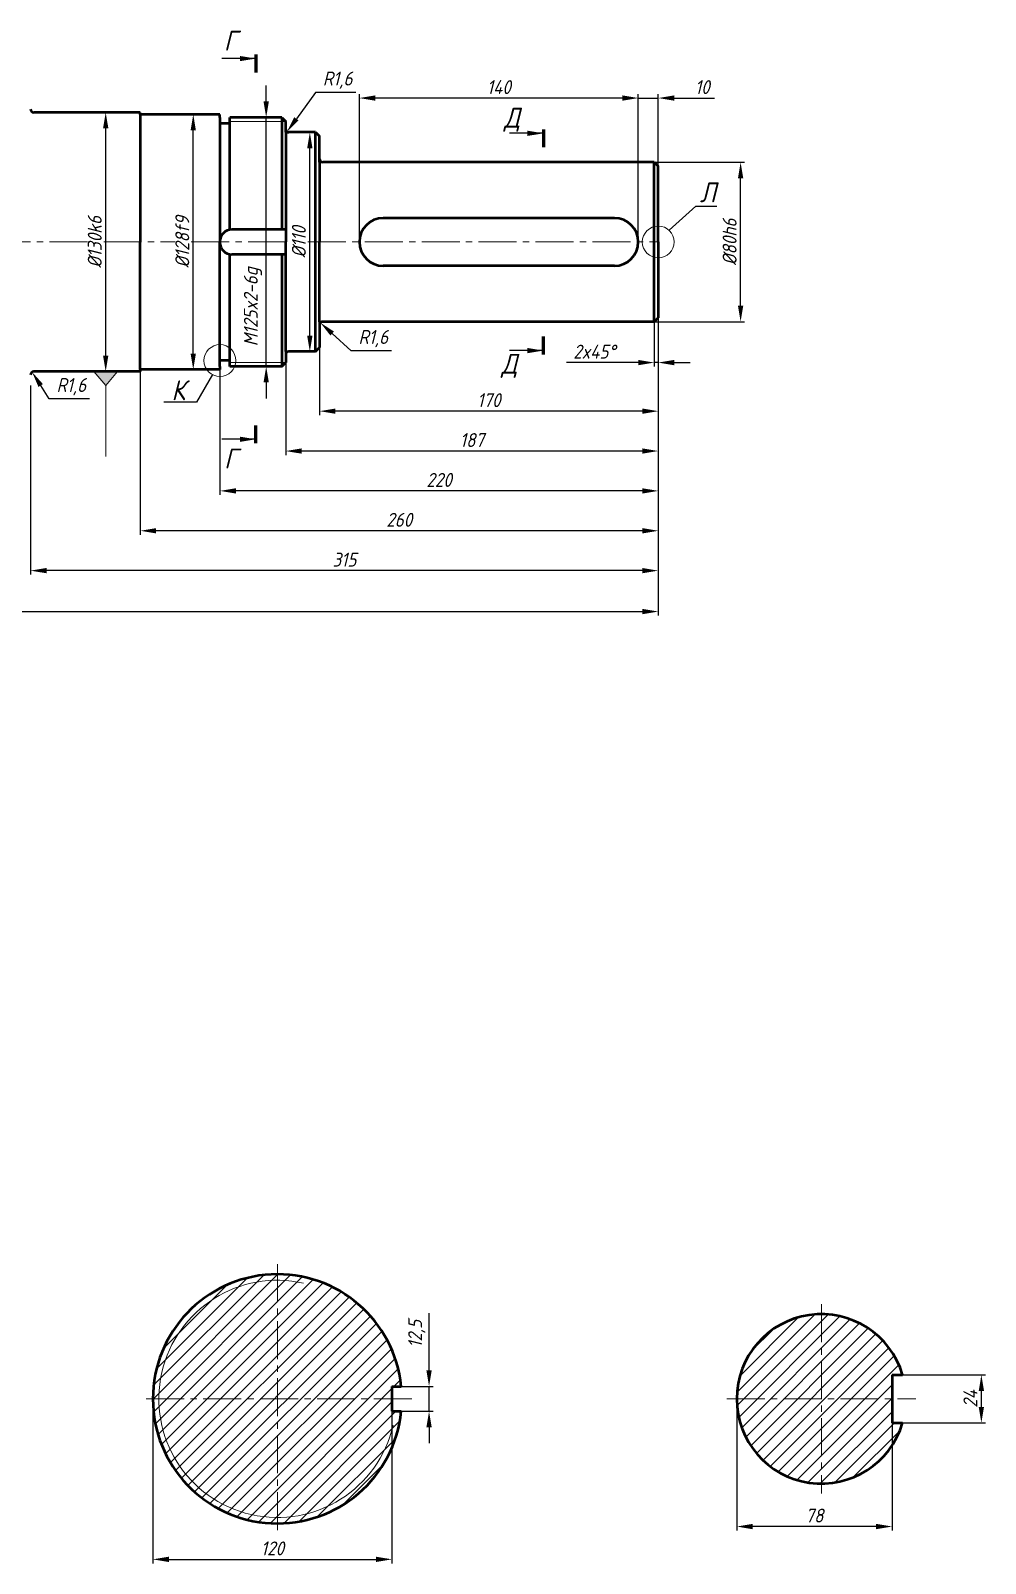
# Model space of a CAD drawing. Header units: millimetres. Extents: x -381 to 889, y -500 to 337.
# Drawn here: x 410 to 889, y -500 to 269 of the extents above; entities that cross this region are included whole.
import ezdxf

# ---------------------------------------------------------------- set-up
doc = ezdxf.new("R2010")
doc.units = ezdxf.units.MM
doc.linetypes.add('CENTER2', pattern=[28.575, 19.05, -3.175, 3.175, -3.175])
for name, color, linetype, lineweight in [('Pазрезы', 12, 'Continuous', 60), ('Оси', 3, 'CENTER2', 20), ('Основн', 5, 'Continuous', 50), ('Размеры', 1, 'Continuous', 15), ('Тонкая', 140, 'Continuous', 20), ('Штриховка', 140, 'Continuous', 15)]:
    doc.layers.add(name, color=color, linetype=linetype, lineweight=lineweight)
doc.styles.add('Строка', font='simplex.shx', dxfattribs={"width": 0.85, "oblique": 14})
doc.dimstyles.new('ГОСТ', dxfattribs={"dimscale": 0, "dimtxt": 3.5, "dimasz": 4, "dimexe": 1, "dimexo": 0.0625, "dimgap": 1, "dimtad": 1, "dimzin": 9, "dimtxsty": 'Строка', "dimcen": -3, "dimdle": 0.5, "dimadec": 1, "dimazin": 2, "dimtfac": 1, "dimtmove": 0, "dimatfit": 3, "dimfxl": 1, "dimtolj": 1, "dimarcsym": 0})
doc.dimstyles.new('ГОСТ$4', dxfattribs={"dimscale": 0, "dimtxt": 3.5, "dimasz": 4, "dimexe": 1, "dimexo": 0.0625, "dimgap": 1, "dimtad": 1, "dimtoh": 1, "dimzin": 9, "dimtxsty": 'Строка', "dimcen": -3, "dimdle": 0.5, "dimadec": 1, "dimazin": 2, "dimtfac": 1, "dimtmove": 0, "dimatfit": 3, "dimfxl": 1, "dimtolj": 1, "dimarcsym": 0})
doc.dimstyles.new('ГОСТ$7', dxfattribs={"dimscale": 0, "dimtxt": 3.5, "dimasz": 4, "dimexe": 1, "dimexo": 0.0625, "dimgap": 1, "dimtad": 1, "dimzin": 9, "dimtxsty": 'Строка', "dimcen": -3, "dimdle": 0.5, "dimadec": 1, "dimazin": 2, "dimtfac": 1, "dimtmove": 0, "dimatfit": 3, "dimfxl": 1, "dimtolj": 1, "dimarcsym": 0})

# ---------------------------------------------------------------- blocks, each defined once
blk = doc.blocks.new('*D9')
at = {"layer": 'Defpoints', "color": 0}
for p in [(723.29, 203.23), (766.62, 203.23), (723.29, 123.23)]:
    blk.add_point(p, dxfattribs=at)
at = {"layer": 'Размеры', "color": 0, "lineweight": -2}
for p, q in [((723.29, 203.23), (768.62, 203.23)), ((766.62, 131.23), (766.62, 195.23)), ((723.29, 123.23), (768.62, 123.23))]:
    blk.add_line(p, q, dxfattribs=at)
at = {"layer": 'Размеры', "color": 0}
for points in [[(765.29, 195.23), (767.95, 195.23), (766.62, 203.23)], [(765.29, 131.23), (767.95, 131.23), (766.62, 123.23)]]:
    blk.add_solid(points, dxfattribs=at)
at = {"layer": 'Размеры', "insert": (761.12, 163.23), "char_height": 7, "attachment_point": 5, "rotation": 90, "style": 'Строка'}
blk.add_mtext('\\A1;%%C80h6', dxfattribs=at)
blk = doc.blocks.new('*D10')
at = {"layer": 'Defpoints', "color": 0}
for p in [(723.29, 123.23), (725.29, 125.23), (725.29, 102.72)]:
    blk.add_point(p, dxfattribs=at)
at = {"layer": 'Размеры', "color": 0, "lineweight": -2}
for p, q in [((723.29, 123.23), (723.29, 100.72)), ((725.29, 125.23), (725.29, 100.72)), ((715.29, 102.72), (679.16, 102.72)), ((725.29, 102.72), (723.29, 102.72)), ((733.29, 102.72), (741.29, 102.72))]:
    blk.add_line(p, q, dxfattribs=at)
at = {"layer": 'Размеры', "color": 0}
for points in [[(715.29, 104.05), (715.29, 101.39), (723.29, 102.72)], [(733.29, 104.05), (733.29, 101.39), (725.29, 102.72)]]:
    blk.add_solid(points, dxfattribs=at)
at = {"layer": 'Размеры', "insert": (693.23, 108.22), "char_height": 7, "attachment_point": 5, "style": 'Строка'}
blk.add_mtext('\\A1;2x45%%d', dxfattribs=at)
blk = doc.blocks.new('*D11')
at = {"layer": 'Defpoints', "color": 0}
for p in [(725.29, 125.23), (555.29, 110.23), (555.29, 78.35)]:
    blk.add_point(p, dxfattribs=at)
at = {"layer": 'Размеры', "color": 0, "lineweight": -2}
for p, q in [((725.29, 125.23), (725.29, 76.35)), ((555.29, 110.23), (555.29, 76.35)), ((717.29, 78.35), (563.29, 78.35))]:
    blk.add_line(p, q, dxfattribs=at)
at = {"layer": 'Размеры', "color": 0}
for points in [[(563.29, 79.68), (563.29, 77.02), (555.29, 78.35)], [(717.29, 79.68), (717.29, 77.02), (725.29, 78.35)]]:
    blk.add_solid(points, dxfattribs=at)
at = {"layer": 'Размеры', "insert": (640.29, 83.85), "char_height": 7, "attachment_point": 5, "style": 'Строка'}
blk.add_mtext('\\A1;170', dxfattribs=at)
blk = doc.blocks.new('*D12')
at = {"layer": 'Defpoints', "color": 0}
for p in [(725.29, 125.23), (538.29, 102.73), (538.29, 58.35)]:
    blk.add_point(p, dxfattribs=at)
at = {"layer": 'Размеры', "color": 0, "lineweight": -2}
for p, q in [((725.29, 125.23), (725.29, 56.35)), ((538.29, 102.73), (538.29, 56.35)), ((717.29, 58.35), (546.29, 58.35))]:
    blk.add_line(p, q, dxfattribs=at)
at = {"layer": 'Размеры', "color": 0}
for points in [[(546.29, 59.68), (546.29, 57.02), (538.29, 58.35)], [(717.29, 59.68), (717.29, 57.02), (725.29, 58.35)]]:
    blk.add_solid(points, dxfattribs=at)
at = {"layer": 'Размеры', "insert": (631.79, 63.85), "char_height": 7, "attachment_point": 5, "style": 'Строка'}
blk.add_mtext('\\A1;187', dxfattribs=at)
blk = doc.blocks.new('*D13')
at = {"layer": 'Defpoints', "color": 0}
for p in [(725.29, 125.23), (505.29, 99.23), (505.29, 38.35)]:
    blk.add_point(p, dxfattribs=at)
at = {"layer": 'Размеры', "color": 0, "lineweight": -2}
for p, q in [((725.29, 125.23), (725.29, 36.35)), ((505.29, 99.23), (505.29, 36.35)), ((717.29, 38.35), (513.29, 38.35))]:
    blk.add_line(p, q, dxfattribs=at)
at = {"layer": 'Размеры', "color": 0}
for points in [[(513.29, 39.68), (513.29, 37.02), (505.29, 38.35)], [(717.29, 39.68), (717.29, 37.02), (725.29, 38.35)]]:
    blk.add_solid(points, dxfattribs=at)
at = {"layer": 'Размеры', "insert": (615.29, 43.85), "char_height": 7, "attachment_point": 5, "style": 'Строка'}
blk.add_mtext('\\A1;220', dxfattribs=at)
blk = doc.blocks.new('*D14')
at = {"layer": 'Defpoints', "color": 0}
for p in [(725.29, 125.23), (465.29, 98.23), (465.29, 18.35)]:
    blk.add_point(p, dxfattribs=at)
at = {"layer": 'Размеры', "color": 0, "lineweight": -2}
for p, q in [((725.29, 125.23), (725.29, 16.35)), ((465.29, 98.23), (465.29, 16.35)), ((717.29, 18.35), (473.29, 18.35))]:
    blk.add_line(p, q, dxfattribs=at)
at = {"layer": 'Размеры', "color": 0}
for points in [[(473.29, 19.68), (473.29, 17.02), (465.29, 18.35)], [(717.29, 19.68), (717.29, 17.02), (725.29, 18.35)]]:
    blk.add_solid(points, dxfattribs=at)
at = {"layer": 'Размеры', "insert": (595.29, 23.85), "char_height": 7, "attachment_point": 5, "style": 'Строка'}
blk.add_mtext('\\A1;260', dxfattribs=at)
blk = doc.blocks.new('*D15')
at = {"layer": 'Defpoints', "color": 0}
for p in [(725.29, 125.23), (410.29, 91.23), (410.29, -1.65)]:
    blk.add_point(p, dxfattribs=at)
at = {"layer": 'Размеры', "color": 0, "lineweight": -2}
for p, q in [((725.29, 125.23), (725.29, -3.65)), ((410.29, 91.23), (410.29, -3.65)), ((717.29, -1.65), (418.29, -1.65))]:
    blk.add_line(p, q, dxfattribs=at)
at = {"layer": 'Размеры', "color": 0}
for points in [[(418.29, -0.32), (418.29, -2.98), (410.29, -1.65)], [(717.29, -0.32), (717.29, -2.98), (725.29, -1.65)]]:
    blk.add_solid(points, dxfattribs=at)
at = {"layer": 'Размеры', "insert": (567.79, 3.85), "char_height": 7, "attachment_point": 5, "style": 'Строка'}
blk.add_mtext('\\A1;315', dxfattribs=at)
blk = doc.blocks.new('*D16')
at = {"layer": 'Defpoints', "color": 0}
for p in [(550.42, 218.23), (553.29, 218.23), (553.29, 108.23)]:
    blk.add_point(p, dxfattribs=at)
at = {"layer": 'Размеры', "color": 0, "lineweight": -2}
for p, q in [((553.29, 218.23), (548.42, 218.23)), ((550.42, 116.23), (550.42, 210.23)), ((553.29, 108.23), (548.42, 108.23))]:
    blk.add_line(p, q, dxfattribs=at)
at = {"layer": 'Размеры', "color": 0}
for points in [[(549.09, 210.23), (551.75, 210.23), (550.42, 218.23)], [(549.09, 116.23), (551.75, 116.23), (550.42, 108.23)]]:
    blk.add_solid(points, dxfattribs=at)
at = {"layer": 'Размеры', "insert": (544.92, 163.23), "char_height": 7, "attachment_point": 5, "rotation": 90, "style": 'Строка'}
blk.add_mtext('\\A1;%%C110', dxfattribs=at)
blk = doc.blocks.new('*D17')
at = {"layer": 'Defpoints', "color": 0}
for p in [(528.51, 225.73), (536.29, 225.73), (536.29, 100.73)]:
    blk.add_point(p, dxfattribs=at)
at = {"layer": 'Размеры', "color": 0, "lineweight": -2}
for p, q in [((528.51, 233.73), (528.51, 241.73)), ((536.29, 225.73), (526.51, 225.73)), ((528.51, 100.73), (528.51, 225.73)), ((536.29, 100.73), (526.51, 100.73)), ((528.51, 92.73), (528.51, 84.73))]:
    blk.add_line(p, q, dxfattribs=at)
at = {"layer": 'Размеры', "color": 0}
for points in [[(527.18, 233.73), (529.85, 233.73), (528.51, 225.73)], [(527.18, 92.73), (529.85, 92.73), (528.51, 100.73)]]:
    blk.add_solid(points, dxfattribs=at)
at = {"layer": 'Размеры', "insert": (521.85, 130.73), "char_height": 7, "attachment_point": 5, "rotation": 90, "style": 'Строка'}
blk.add_mtext('\\A1;M125x2-6g', dxfattribs=at)
blk = doc.blocks.new('*D18')
at = {"layer": 'Defpoints', "color": 0}
for p in [(491.91, 227.23), (505.29, 227.23), (505.29, 99.23)]:
    blk.add_point(p, dxfattribs=at)
at = {"layer": 'Размеры', "color": 0, "lineweight": -2}
for p, q in [((505.29, 227.23), (489.91, 227.23)), ((491.91, 107.23), (491.91, 219.23)), ((505.29, 99.23), (489.91, 99.23))]:
    blk.add_line(p, q, dxfattribs=at)
at = {"layer": 'Размеры', "color": 0}
for points in [[(490.58, 219.23), (493.24, 219.23), (491.91, 227.23)], [(490.58, 107.23), (493.24, 107.23), (491.91, 99.23)]]:
    blk.add_solid(points, dxfattribs=at)
at = {"layer": 'Размеры', "insert": (486.41, 163.23), "char_height": 7, "attachment_point": 5, "rotation": 90, "style": 'Строка'}
blk.add_mtext('\\A1;%%c128f9', dxfattribs=at)
blk = doc.blocks.new('*D19')
at = {"layer": 'Defpoints', "color": 0}
for p in [(447.96, 228.23), (465.29, 228.23), (465.29, 98.23)]:
    blk.add_point(p, dxfattribs=at)
at = {"layer": 'Размеры', "color": 0, "lineweight": -2}
for p, q in [((465.29, 228.23), (445.96, 228.23)), ((447.96, 106.23), (447.96, 220.23)), ((465.29, 98.23), (445.96, 98.23))]:
    blk.add_line(p, q, dxfattribs=at)
at = {"layer": 'Размеры', "color": 0}
for points in [[(446.63, 220.23), (449.3, 220.23), (447.96, 228.23)], [(446.63, 106.23), (449.3, 106.23), (447.96, 98.23)]]:
    blk.add_solid(points, dxfattribs=at)
at = {"layer": 'Размеры', "insert": (442.46, 163.23), "char_height": 7, "attachment_point": 5, "rotation": 90, "style": 'Строка'}
blk.add_mtext('\\A1;%%c130k6', dxfattribs=at)
blk = doc.blocks.new('*D22')
at = {"layer": 'Defpoints', "color": 0}
for p in [(725.29, 235.42), (725.29, 201.23), (715.29, 163.23)]:
    blk.add_point(p, dxfattribs=at)
at = {"layer": 'Размеры', "color": 0, "lineweight": -2}
for p, q in [((707.29, 235.42), (699.29, 235.42)), ((715.29, 163.23), (715.29, 237.42)), ((715.29, 235.42), (725.29, 235.42)), ((725.29, 201.23), (725.29, 237.42)), ((733.29, 235.42), (753.51, 235.42))]:
    blk.add_line(p, q, dxfattribs=at)
at = {"layer": 'Размеры', "color": 0}
for points in [[(707.29, 236.75), (707.29, 234.09), (715.29, 235.42)], [(733.29, 236.75), (733.29, 234.09), (725.29, 235.42)]]:
    blk.add_solid(points, dxfattribs=at)
at = {"layer": 'Размеры', "insert": (747.4, 240.92), "char_height": 7, "attachment_point": 5, "style": 'Строка'}
blk.add_mtext('\\A1;10', dxfattribs=at)
blk = doc.blocks.new('*D23')
at = {"layer": 'Defpoints', "color": 0}
for p in [(575.29, 235.42), (575.29, 163.23), (715.29, 163.23)]:
    blk.add_point(p, dxfattribs=at)
at = {"layer": 'Размеры', "color": 0, "lineweight": -2}
for p, q in [((575.29, 163.23), (575.29, 237.42)), ((707.29, 235.42), (583.29, 235.42)), ((715.29, 163.23), (715.29, 237.42))]:
    blk.add_line(p, q, dxfattribs=at)
at = {"layer": 'Размеры', "color": 0}
for points in [[(583.29, 236.75), (583.29, 234.09), (575.29, 235.42)], [(707.29, 236.75), (707.29, 234.09), (715.29, 235.42)]]:
    blk.add_solid(points, dxfattribs=at)
at = {"layer": 'Размеры', "insert": (645.29, 240.92), "char_height": 7, "attachment_point": 5, "style": 'Строка'}
blk.add_mtext('\\A1;140', dxfattribs=at)
blk = doc.blocks.new('*D33')
at = {"layer": 'Defpoints', "color": 0}
for p in [(3.29, 125.23), (725.29, 125.23), (725.29, -22.18)]:
    blk.add_point(p, dxfattribs=at)
at = {"layer": 'Размеры', "color": 0, "lineweight": -2}
for p, q in [((3.29, 125.23), (3.29, -24.18)), ((725.29, 125.23), (725.29, -24.18)), ((11.29, -22.18), (717.29, -22.18))]:
    blk.add_line(p, q, dxfattribs=at)
at = {"layer": 'Размеры', "color": 0}
for points in [[(11.29, -20.85), (11.29, -23.51), (3.29, -22.18)], [(717.29, -20.85), (717.29, -23.51), (725.29, -22.18)]]:
    blk.add_solid(points, dxfattribs=at)
at = {"layer": 'Размеры', "insert": (364.29, -16.68), "char_height": 7, "attachment_point": 5, "style": 'Строка'}
blk.add_mtext('\\A1;722', dxfattribs=at)
blk = doc.blocks.new('*D40')
at = {"layer": 'Defpoints', "color": 0}
for p in [(471.65, -417.13), (591.65, -423.38), (591.65, -497.64)]:
    blk.add_point(p, dxfattribs=at)
at = {"layer": 'Размеры', "color": 0, "lineweight": -2}
for p, q in [((471.65, -417.13), (471.65, -499.64)), ((591.65, -423.38), (591.65, -499.64)), ((479.65, -497.64), (583.65, -497.64))]:
    blk.add_line(p, q, dxfattribs=at)
at = {"layer": 'Размеры', "color": 0}
for points in [[(479.65, -496.31), (479.65, -498.97), (471.65, -497.64)], [(583.65, -496.31), (583.65, -498.97), (591.65, -497.64)]]:
    blk.add_solid(points, dxfattribs=at)
at = {"layer": 'Размеры', "insert": (531.65, -492.14), "char_height": 7, "attachment_point": 5, "style": 'Строка'}
blk.add_mtext('\\A1;120', dxfattribs=at)
blk = doc.blocks.new('*D41')
at = {"layer": 'Defpoints', "color": 0}
for p in [(596.34, -410.88), (610.26, -410.88), (596.34, -423.38)]:
    blk.add_point(p, dxfattribs=at)
at = {"layer": 'Размеры', "color": 0, "lineweight": -2}
for p, q in [((610.26, -402.88), (610.26, -374.12)), ((596.34, -410.88), (612.26, -410.88)), ((610.26, -423.38), (610.26, -410.88)), ((596.34, -423.38), (612.26, -423.38)), ((610.26, -431.38), (610.26, -439.38))]:
    blk.add_line(p, q, dxfattribs=at)
at = {"layer": 'Размеры', "color": 0}
for points in [[(608.93, -402.88), (611.59, -402.88), (610.26, -410.88)], [(608.93, -431.38), (611.59, -431.38), (610.26, -423.38)]]:
    blk.add_solid(points, dxfattribs=at)
at = {"layer": 'Размеры', "insert": (604.09, -384.5), "char_height": 7, "attachment_point": 5, "rotation": 90, "style": 'Строка'}
blk.add_mtext('\\A1;12,5', dxfattribs=at)
blk = doc.blocks.new('*D42')
at = {"layer": 'Defpoints', "color": 0}
for p in [(847.92, -405.13), (887.46, -405.13), (847.92, -429.13)]:
    blk.add_point(p, dxfattribs=at)
at = {"layer": 'Размеры', "color": 0, "lineweight": -2}
for p, q in [((847.92, -405.13), (889.46, -405.13)), ((887.46, -421.13), (887.46, -413.13)), ((847.92, -429.13), (889.46, -429.13))]:
    blk.add_line(p, q, dxfattribs=at)
at = {"layer": 'Размеры', "color": 0}
for points in [[(886.13, -413.13), (888.8, -413.13), (887.46, -405.13)], [(886.13, -421.13), (888.8, -421.13), (887.46, -429.13)]]:
    blk.add_solid(points, dxfattribs=at)
at = {"layer": 'Размеры', "insert": (881.96, -417.13), "char_height": 7, "attachment_point": 5, "rotation": 90, "style": 'Строка'}
blk.add_mtext('\\A1;24', dxfattribs=at)
blk = doc.blocks.new('*D43')
at = {"layer": 'Defpoints', "color": 0}
for p in [(764.65, -417.13), (842.65, -429.13), (764.65, -481.17)]:
    blk.add_point(p, dxfattribs=at)
at = {"layer": 'Размеры', "color": 0, "lineweight": -2}
for p, q in [((764.65, -417.13), (764.65, -483.17)), ((842.65, -429.13), (842.65, -483.17)), ((834.65, -481.17), (772.65, -481.17))]:
    blk.add_line(p, q, dxfattribs=at)
at = {"layer": 'Размеры', "color": 0}
for points in [[(772.65, -479.84), (772.65, -482.51), (764.65, -481.17)], [(834.65, -479.84), (834.65, -482.51), (842.65, -481.17)]]:
    blk.add_solid(points, dxfattribs=at)
at = {"layer": 'Размеры', "insert": (803.65, -475.67), "char_height": 7, "attachment_point": 5, "style": 'Строка'}
blk.add_mtext('\\A1;78', dxfattribs=at)
blk = doc.blocks.new('*D58')
at = {"layer": 'Defpoints', "color": 0}
for p in [(555.71, 122.71), (556.89, 121.63)]:
    blk.add_point(p, dxfattribs=at)
at = {"layer": 'Размеры', "color": 0, "lineweight": -2}
for p, q in [((571.18, 108.59), (561.62, 117.32)), ((591.39, 108.59), (571.18, 108.59))]:
    blk.add_line(p, q, dxfattribs=at)
at = {"layer": 'Размеры', "color": 0}
blk.add_solid([(562.51, 118.3), (560.72, 116.33), (555.71, 122.71)], dxfattribs=at)
at = {"layer": 'Размеры', "insert": (582.28, 114.75), "char_height": 7, "attachment_point": 5, "style": 'Строка'}
blk.add_mtext('\\A1;R1,6', dxfattribs=at)
blk = doc.blocks.new('*D59')
at = {"layer": 'Defpoints', "color": 0}
for p in [(538.95, 218.54), (539.89, 219.83)]:
    blk.add_point(p, dxfattribs=at)
at = {"layer": 'Размеры', "color": 0, "lineweight": -2}
for p, q in [((553.27, 238.21), (543.66, 225.01)), ((573.49, 238.21), (553.27, 238.21))]:
    blk.add_line(p, q, dxfattribs=at)
at = {"layer": 'Размеры', "color": 0}
blk.add_solid([(542.58, 225.79), (544.73, 224.22), (538.95, 218.54)], dxfattribs=at)
at = {"layer": 'Размеры', "insert": (564.38, 244.38), "char_height": 7, "attachment_point": 5, "style": 'Строка'}
blk.add_mtext('\\A1;R1,6', dxfattribs=at)
blk = doc.blocks.new('*D60')
at = {"layer": 'Defpoints', "color": 0}
for p in [(411.03, 97.98), (411.89, 96.63)]:
    blk.add_point(p, dxfattribs=at)
at = {"layer": 'Размеры', "color": 0, "lineweight": -2}
for p, q in [((419.62, 84.49), (415.33, 91.23)), ((439.84, 84.49), (419.62, 84.49))]:
    blk.add_line(p, q, dxfattribs=at)
at = {"layer": 'Размеры', "color": 0}
blk.add_solid([(416.45, 91.95), (414.2, 90.52), (411.03, 97.98)], dxfattribs=at)
at = {"layer": 'Размеры', "insert": (430.73, 90.65), "char_height": 7, "attachment_point": 5, "style": 'Строка'}
blk.add_mtext('\\A1;R1,6', dxfattribs=at)

msp = doc.modelspace()

# ---------------------------------------------------------------- hatches: boundary and pattern name
at = {"layer": 'Размеры'}
h = msp.add_hatch(color=256, dxfattribs=at)
h.paths.add_polyline_path([(453.964, 98.232), (447.964, 91.232), (447.964, 98.232)])
h.paths.add_polyline_path([(447.964, 98.232), (447.964, 91.232), (441.964, 98.232)])
at = {"layer": 'Штриховка'}
h = msp.add_hatch(dxfattribs=at)
h.set_pattern_fill('ANSI31', color=256, scale=1.5, style=0)
h.paths.add_polyline_path([(534.149, -357.634), (534.149, -354.634, 0.4142136), (471.649, -417.134), (474.649, -417.134, -0.4142136)])
h.paths.add_polyline_path([(534.149, -357.634, 0.4142136), (474.649, -417.134), (534.149, -417.134)], flags=16)
h.paths.add_polyline_path([(534.149, -354.634), (534.149, -417.134), (591.649, -417.134), (591.649, -410.884), (596.336, -410.884, 0.3851704)])
h.paths.add_polyline_path([(596.336, -423.384), (591.649, -423.384), (591.649, -417.134), (534.149, -417.134), (534.149, -479.634, 0.3851704)])
h.paths.add_polyline_path([(534.149, -417.134), (474.649, -417.134, 0.4142136), (534.149, -476.634)], flags=17)
h.paths.add_polyline_path([(474.649, -417.134), (471.649, -417.134, 0.4142136), (534.149, -479.634), (534.149, -476.634, -0.4142136)])
h = msp.add_hatch(dxfattribs=at)
h.set_pattern_fill('ANSI31', color=256, scale=1.5, style=0)
h.paths.add_polyline_path([(807.149, -374.634, 0.4142136), (764.649, -417.134), (807.149, -417.134)])
h.paths.add_polyline_path([(807.149, -374.634), (807.149, -417.134), (842.649, -417.134), (842.649, -405.134), (847.92, -405.134, 0.3326524)])
h.paths.add_polyline_path([(847.92, -429.134), (842.649, -429.134), (842.649, -417.134), (807.149, -417.134), (807.149, -459.634, 0.3326524)])
h.paths.add_polyline_path([(807.149, -417.134), (764.649, -417.134, 0.4142136), (807.149, -459.634)])

# ---------------------------------------------------------------- linework, layer by layer
at = {"layer": 'Pазрезы'}
for p, q in [((523.289, 257.226), (523.289, 248.226)), ((667.613, 219.726), (667.613, 210.726)), ((667.613, 106.739), (667.613, 115.739)), ((523.289, 62.239), (523.289, 71.239))]:
    msp.add_line(p, q, dxfattribs=at)
at = {"layer": 'Оси'}
for p, q in [((362.633, 163.232), (438.948, 163.232)), ((446.964, 163.232), (482.782, 163.232)), ((490.909, 163.232), (541.107, 163.232)), ((549.421, 163.232), (725.289, 163.232)), ((534.149, -349.634), (534.149, -484.634)), ((807.149, -369.634), (807.149, -464.634)), ((601.649, -417.134), (466.649, -417.134)), ((759.649, -417.134), (854.649, -417.134))]:
    msp.add_line(p, q, dxfattribs=at)
at = {"layer": 'Основн'}
for p, q in [((465.289, 228.232), (411.889, 228.232)), ((465.289, 227.232), (465.289, 228.232)), ((505.289, 227.232), (465.289, 227.232)), ((465.289, 227.232), (465.289, 163.232)), ((505.289, 225.732), (505.289, 227.232)), ((505.289, 225.732), (505.289, 163.232)), ((536.289, 225.732), (510.289, 225.732)), ((510.289, 169.399), (510.289, 225.732)), ((536.289, 225.732), (538.289, 223.732)), ((536.289, 225.732), (536.289, 169.482)), ((538.289, 218.232), (538.289, 223.732)), ((510.289, 222.732), (505.289, 222.732)), ((538.289, 218.232), (538.289, 163.232)), ((553.289, 218.232), (539.889, 218.232)), ((553.289, 218.232), (555.289, 216.232)), ((553.289, 108.232), (553.289, 218.232)), ((555.289, 203.232), (555.289, 216.232)), ((555.289, 203.232), (555.289, 163.232)), ((723.289, 203.232), (556.889, 203.232)), ((723.289, 203.232), (725.289, 201.232)), ((723.289, 123.232), (723.289, 203.232)), ((725.289, 163.232), (725.289, 201.232)), ((538.289, 169.482), (511.289, 169.482)), ((703.289, 175.232), (587.289, 175.232)), ((465.289, 99.232), (465.289, 163.232)), ((505.289, 100.732), (505.289, 163.232)), ((538.289, 108.232), (538.289, 163.232)), ((555.289, 123.232), (555.289, 163.232)), ((575.289, 163.232), (575.289, 163.232)), ((575.289, 163.232), (575.289, 163.232)), ((715.289, 163.232), (715.289, 163.232)), ((715.289, 163.232), (715.289, 163.232)), ((725.289, 163.232), (725.289, 125.232)), ((510.289, 100.732), (510.289, 157.066)), ((538.289, 156.982), (511.289, 156.982)), ((536.289, 156.982), (536.289, 100.732)), ((703.289, 151.232), (587.289, 151.232)), ((555.289, 123.232), (555.289, 110.232)), ((723.289, 123.232), (556.889, 123.232)), ((723.289, 123.232), (725.289, 125.232)), ((538.289, 108.232), (538.289, 102.732)), ((553.289, 108.232), (539.889, 108.232)), ((553.289, 108.232), (555.289, 110.232)), ((510.289, 103.732), (505.289, 103.732)), ((505.289, 100.732), (505.289, 99.232)), ((536.289, 100.732), (510.289, 100.732)), ((536.289, 100.732), (538.289, 102.732)), ((465.289, 98.232), (411.889, 98.232)), ((505.289, 99.232), (465.289, 99.232)), ((465.289, 99.232), (465.289, 98.232)), ((842.649, -405.134), (847.92, -405.134)), ((842.649, -405.134), (842.649, -429.134)), ((591.649, -410.884), (596.336, -410.884)), ((591.649, -410.884), (591.649, -423.384)), ((591.649, -423.384), (596.336, -423.384)), ((842.649, -429.134), (847.92, -429.134))]:
    msp.add_line(p, q, dxfattribs=at)
for centre, radius, start, end in [((411.889, 229.832), 1.6, 180, 270), ((539.889, 219.832), 1.6, 180, 270), ((556.889, 204.832), 1.6, 180, 270), ((511.289, 163.482), 6, 90, 180), ((587.289, 163.232), 12, 90, 180), ((703.289, 163.232), 12, 0, 90), ((511.289, 162.982), 6, 180, 270), ((587.289, 163.232), 12, 180, 270), ((703.289, 163.232), 12, 270, 0), ((556.889, 121.632), 1.6, 90, 180), ((539.889, 106.632), 1.6, 90, 180), ((411.889, 96.632), 1.6, 90, 180), ((534.149, -417.134), 62.5, 5.73917, 354.26083), ((807.149, -417.134), 42.5, 16.400686, 343.599314)]:
    msp.add_arc(centre, radius, start, end, dxfattribs=at)
at = {"layer": 'Размеры'}
for q in [(441.964, 98.232), (453.964, 98.232), (447.964, 55.663)]:
    msp.add_line((447.964, 91.232), q, dxfattribs=at)
for centre in [(725.289, 163.232), (505.289, 103.732)]:
    msp.add_circle(centre, 8, dxfattribs=at)
at = {"layer": 'Тонкая'}
for p, q in [((538.289, 223.732), (510.289, 223.732)), ((538.289, 102.732), (510.289, 102.732))]:
    msp.add_line(p, q, dxfattribs=at)
msp.add_arc((534.149, -417.134), 59.5, 77.221019, 347.221019, dxfattribs=at)

# ---------------------------------------------------------------- texts
at = {"layer": 'Размеры', "style": 'Строка', "oblique": 14, "width": 0.85}
for s, p in [('Г', (507.289, 259.226)), ('Д', (647.882, 220.586)), ('Д', (646.552, 97.086)), ('Г', (507.425, 49.586))]:
    msp.add_text(s, height=10, dxfattribs=at).set_placement(p)
at = {"layer": 'Размеры', "char_height": 10, "style": 'Строка'}
for s, insert, attachment_point in [('\\A1;Л', (746.199, 183.134), 7), ('\\A1;К', (487.777, 83.826), 9)]:
    msp.add_mtext(s, dxfattribs=dict(at, insert=insert, attachment_point=attachment_point))

# ---------------------------------------------------------------- dimensions: what is measured, and where the dimension line sits
at = {"layer": 'Размеры'}
for center, mpoint, picture, middle in [((539.889, 219.832), (538.948, 218.539), '*D59', (553.272, 238.209)), ((556.889, 121.632), (555.708, 122.711), '*D58', (571.177, 108.588)), ((411.889, 96.632), (411.03, 97.982), '*D60', (419.624, 84.486))]:
    dim = msp.add_radius_dim(center=center, mpoint=mpoint, dimstyle='ГОСТ$4', override={"dimscale": 2, "dimtmove": 1}, dxfattribs=at)
    dim.commit()
    dim.dimension.update_dxf_attribs({"geometry": picture, "text_midpoint": middle, "dimtype": 164})
dim = msp.add_linear_dim(base=(528.513, 225.732), p1=(536.289, 100.732), p2=(536.289, 225.732), angle=90, text='M<>x2-6g', dimstyle='ГОСТ', override={"dimscale": 2}, dxfattribs=at)
dim.commit()
dim.dimension.update_dxf_attribs({"geometry": '*D17', "text_midpoint": (528.513, 130.732), "dimtype": 160})
for base, p1, p2, picture, middle in [((575.289, 235.422), (715.289, 163.232), (575.289, 163.232), '*D23', (645.289, 240.922)), ((725.289, 235.422), (715.289, 163.232), (725.289, 201.232), '*D22', (747.398, 240.922)), ((725.289, -22.178), (3.289, 125.232), (725.289, 125.232), '*D33', (364.289, -16.678)), ((410.289, -1.649), (725.289, 125.232), (410.289, 91.232), '*D15', (567.789, 3.851)), ((465.289, 18.351), (725.289, 125.232), (465.289, 98.232), '*D14', (595.289, 23.851)), ((505.289, 38.351), (725.289, 125.232), (505.289, 99.232), '*D13', (615.289, 43.851)), ((538.289, 58.351), (725.289, 125.232), (538.289, 102.732), '*D12', (631.789, 63.851)), ((555.289, 78.351), (725.289, 125.232), (555.289, 110.232), '*D11', (640.289, 83.851)), ((591.649, -497.641), (471.649, -417.134), (591.649, -423.384), '*D40', (531.649, -492.141)), ((764.649, -481.174), (842.649, -429.134), (764.649, -417.134), '*D43', (803.649, -475.674))]:
    dim = msp.add_linear_dim(base=base, p1=p1, p2=p2, dimstyle='ГОСТ', override={"dimscale": 2}, dxfattribs=at)
    dim.commit()
    dim.dimension.update_dxf_attribs({"geometry": picture, "text_midpoint": middle})
for base, p1, p2, text, picture, middle in [((447.964, 228.232), (465.289, 98.232), (465.289, 228.232), '%%c<>k6', '*D19', (442.464, 163.232)), ((491.909, 227.232), (505.289, 99.232), (505.289, 227.232), '%%c<>f9', '*D18', (486.409, 163.232)), ((550.421, 218.232), (553.289, 108.232), (553.289, 218.232), '%%C<>', '*D16', (544.921, 163.232)), ((766.62, 203.232), (723.289, 123.232), (723.289, 203.232), '%%C<>h6', '*D9', (761.12, 163.232))]:
    dim = msp.add_linear_dim(base=base, p1=p1, p2=p2, angle=90, text=text, dimstyle='ГОСТ', override={"dimscale": 2}, dxfattribs=at)
    dim.commit()
    dim.dimension.update_dxf_attribs({"geometry": picture, "text_midpoint": middle})
dim = msp.add_linear_dim(base=(725.289, 102.721), p1=(723.289, 123.232), p2=(725.289, 125.232), text='<>x45%%d', dimstyle='ГОСТ', override={"dimscale": 2}, dxfattribs=at)
dim.commit()
dim.dimension.update_dxf_attribs({"geometry": '*D10', "text_midpoint": (693.227, 102.721), "dimtype": 160})
for base, p1, p2, picture, middle in [((610.261, -410.884), (596.336, -423.384), (596.336, -410.884), '*D41', (604.094, -384.501)), ((887.464, -405.134), (847.92, -429.134), (847.92, -405.134), '*D42', (881.964, -417.134))]:
    dim = msp.add_linear_dim(base=base, p1=p1, p2=p2, angle=90, dimstyle='ГОСТ', override={"dimscale": 2}, dxfattribs=at)
    dim.commit()
    dim.dimension.update_dxf_attribs({"geometry": picture, "text_midpoint": middle})

# ---------------------------------------------------------------- leaders
for points in [[(523.289, 255.226), (506.289, 255.226)], [(667.613, 217.726), (650.613, 217.726)], [(667.613, 108.739), (650.613, 108.739)], [(523.289, 64.239), (506.289, 64.239)]]:
    msp.add_leader(points, dimstyle='ГОСТ', override={"dimscale": 2, "dimtad": 0}, dxfattribs=at)
at = {"layer": 'Размеры', "annotation_type": 0, "has_hookline": 1}
for points, hookline_direction, text_width in [([(730.714, 169.113), (744.199, 181.134)], 0, 8.565), ([(501.509, 96.682), (493.509, 82.826), (487.313, 82.826)], 1, 8.16)]:
    msp.add_leader(points, dimstyle='ГОСТ$7', override={"dimscale": 2, "dimldrblk": 'None'}, dxfattribs=dict(at, hookline_direction=hookline_direction, text_width=text_width))

doc.saveas('drawing.dxf')
